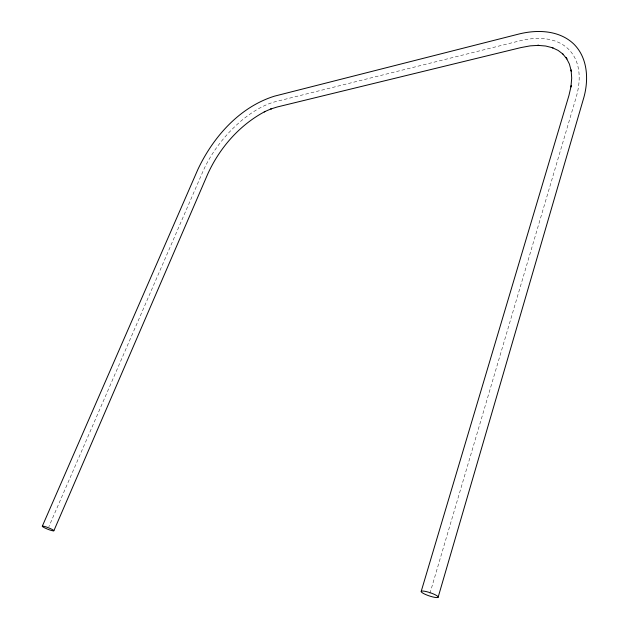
<?xml version="1.0" encoding="UTF-8"?>
<svg xmlns="http://www.w3.org/2000/svg" width="629" height="629" viewBox="0 0 629 629"><rect width="100%" height="100%" fill="white"/><g stroke="black" fill="none" stroke-linecap="round" stroke-linejoin="round"><path stroke-width="0.47" stroke-dasharray="3.15 2.36" d="M429.937 593.359L576.101 97.487A95.01 55.753 -42.7 0 0 519.813 40.846L275.895 101.56A75.606 37.834 -50.3 0 0 202.852 171.654L48.865 526.693"/><path stroke-width="0.94" d="M438.114 597.298A8.987 1.659 18.7 0 0 426.58 591.661A8.987 1.659 18.7 0 0 424.339 593.925A8.987 1.659 18.7 0 0 438.114 597.298L583.248 99.555C588.964 81.015 588.288 58.065 573.53 43.778C558.961 30.082 537.024 29.437 518.626 34.1L274.566 96.135C239.586 107.009 213.223 136.996 197.938 169.311L42.316 526.182M421.226 591.307L568.954 95.427L571.187 85.756L570.928 86.999L571.706 78.114L571.101 69.929L571.336 71.336L569.402 64.04L566.186 57.687L566.926 58.977L562.53 53.677M53.842 530.805A6.211 0.81 21.5 0 0 45.665 526.764A6.211 0.81 21.5 0 0 44.73 527.904A6.211 0.81 21.5 0 0 53.842 530.805L207.759 173.997C219.607 147.933 239.523 124.998 264.974 111.537L264.227 111.86L271.642 108.62L270.792 108.99L277.224 106.985L521.001 47.568L530.2 45.862L538.888 45.343L537.646 45.351L545.681 46.019L553.017 47.89L551.712 47.395L558.159 50.438L562.963 54.11"/></g></svg>
